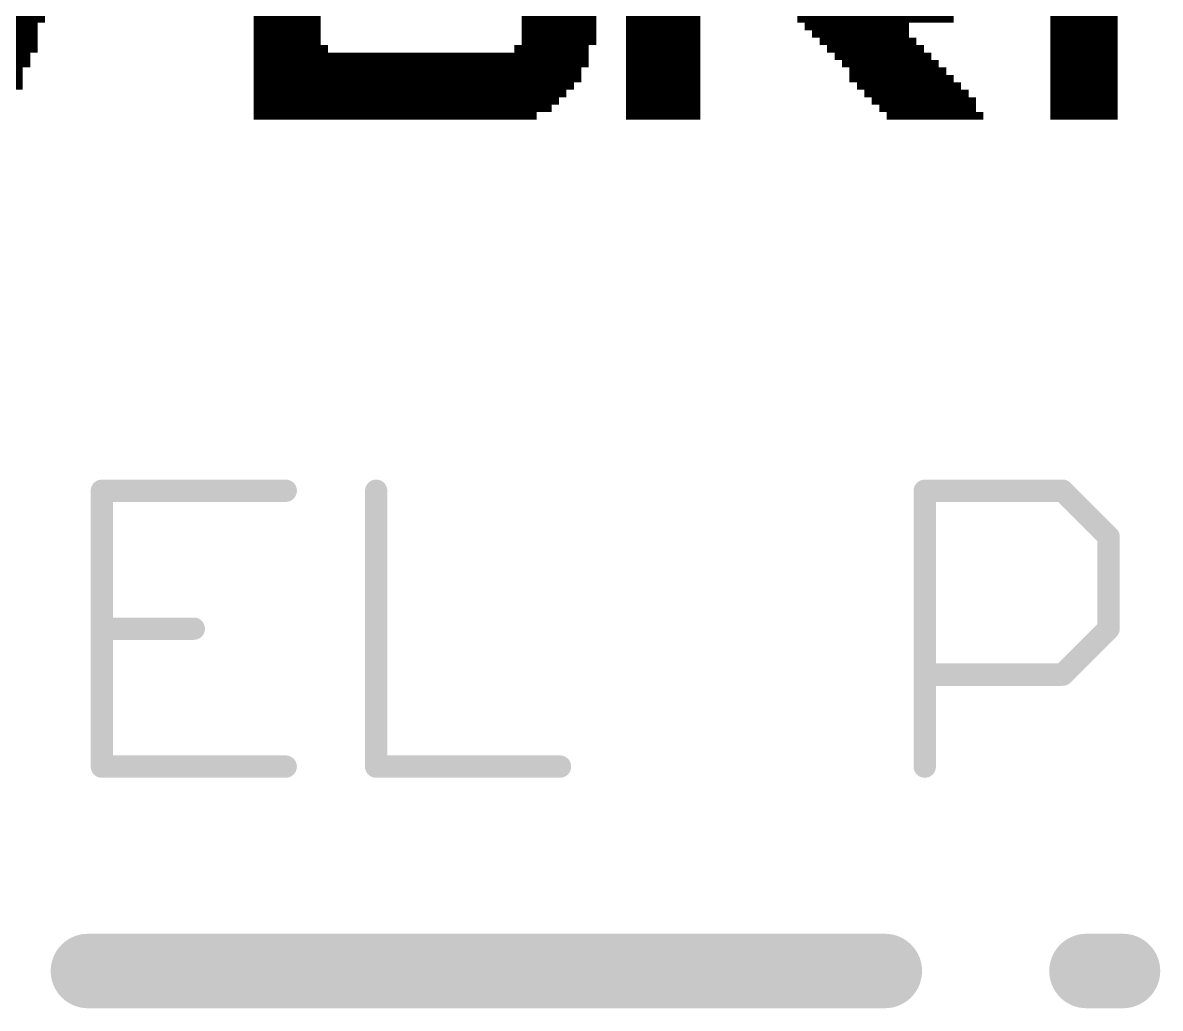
# Model space of a CAD drawing. Extents: x -36 to 36, y -94 to 86.
# Drawn here: x -31.048 to -27.169, y 79.629 to 82.99 of the extents above; entities that cross this region are included whole.
import ezdxf

# ---------------------------------------------------------------- set-up
doc = ezdxf.new("R2010")
doc.units = 0
doc.layers.add('21', color=253, linetype='CONTINUOUS')

# ---------------------------------------------------------------- blocks, each defined once
blk = doc.blocks.new('RECT')
blk.add_solid([(-0.5, -0.5), (0.5, -0.5), (-0.5, 0.5), (0.5, 0.5)])

msp = doc.modelspace()

# ---------------------------------------------------------------- linework, layer by layer
at = {"layer": '21'}
for points, const_width in [([(-30.1513, 81.3937), (-30.7783, 81.3937)], 0.0762), ([(-30.7783, 81.3937), (-30.7783, 80.4531)], 0.0762), ([(-29.8428, 81.3937), (-29.8428, 80.4531)], 0.0762), ([(-27.9718, 80.4531), (-27.9718, 81.3937)], 0.0762), ([(-27.9718, 81.3937), (-27.5015, 81.3937)], 0.0762), ([(-27.5015, 81.3937), (-27.3447, 81.2369)], 0.0762), ([(-27.3447, 81.2369), (-27.3447, 80.9234)], 0.0762), ([(-30.7783, 80.9234), (-30.4648, 80.9234)], 0.0762), ([(-27.3447, 80.9234), (-27.5015, 80.7666)], 0.0762), ([(-27.5015, 80.7666), (-27.9718, 80.7666)], 0.0762), ([(-30.7783, 80.4531), (-30.1513, 80.4531)], 0.0762), ([(-29.8428, 80.4531), (-29.2158, 80.4531)], 0.0762), ([(-30.8259, 79.756), (-28.1079, 79.756)], 0.254), ([(-27.4202, 79.756), (-27.2956, 79.756)], 0.254)]:
    msp.add_lwpolyline(points, dxfattribs=dict(at, const_width=const_width))
for points, const_width in [([(-30.7783, 81.4128, 1), (-30.7783, 81.3747)], 0.0381), ([(-30.7593, 81.3937, 1), (-30.7974, 81.3937)], 0.0381), ([(-30.1513, 81.3747, 1), (-30.1513, 81.4128)], 0.0381), ([(-29.8238, 81.3937, 1), (-29.8619, 81.3937)], 0.0381), ([(-27.9527, 81.3937, 1), (-27.9908, 81.3937)], 0.0381), ([(-27.9718, 81.4128, 1), (-27.9718, 81.3747)], 0.0381), ([(-27.488, 81.4072, 1), (-27.515, 81.3802)], 0.0381), ([(-27.5015, 81.3747, 1), (-27.5015, 81.4128)], 0.0381), ([(-27.3257, 81.2369, 1), (-27.3638, 81.2369)], 0.0381), ([(-27.3582, 81.2235, 1), (-27.3312, 81.2504)], 0.0381), ([(-30.7783, 80.9424, 1), (-30.7783, 80.9044)], 0.0381), ([(-30.4648, 80.9044, 1), (-30.4648, 80.9424)], 0.0381), ([(-27.3638, 80.9234, 1), (-27.3257, 80.9234)], 0.0381), ([(-27.3312, 80.9099, 1), (-27.3582, 80.9369)], 0.0381), ([(-27.9718, 80.7857, 1), (-27.9718, 80.7476)], 0.0381), ([(-27.515, 80.7801, 1), (-27.488, 80.7532)], 0.0381), ([(-27.5015, 80.7476, 1), (-27.5015, 80.7857)], 0.0381), ([(-30.7974, 80.4531, 1), (-30.7593, 80.4531)], 0.0381), ([(-30.7783, 80.4721, 1), (-30.7783, 80.4341)], 0.0381), ([(-30.1513, 80.4341, 1), (-30.1513, 80.4721)], 0.0381), ([(-29.8619, 80.4531, 1), (-29.8238, 80.4531)], 0.0381), ([(-29.8428, 80.4721, 1), (-29.8428, 80.4341)], 0.0381), ([(-29.2158, 80.4341, 1), (-29.2158, 80.4721)], 0.0381), ([(-27.9908, 80.4531, 1), (-27.9527, 80.4531)], 0.0381), ([(-30.8259, 79.8195, 1), (-30.8259, 79.6925)], 0.127), ([(-28.1079, 79.6925, 1), (-28.1079, 79.8195)], 0.127), ([(-27.4202, 79.8195, 1), (-27.4202, 79.6925)], 0.127), ([(-27.2956, 79.6925, 1), (-27.2956, 79.8195)], 0.127)]:
    msp.add_lwpolyline(points, format="xyb", dxfattribs=dict(at, const_width=const_width))

# ---------------------------------------------------------------- block references
at = {"layer": '21', "xscale": 0.0254, "yscale": 0.0254}
for p in [(-31.0609, 83.0025), (-31.0609, 82.9771), (-31.0355, 83.0025), (-31.0355, 82.9771), (-31.0101, 83.0025), (-31.0101, 82.9771), (-30.9847, 83.0025), (-30.2481, 83.0025), (-30.2481, 82.9771), (-30.2227, 83.0025), (-30.2227, 82.9771), (-30.1973, 83.0025), (-30.1973, 82.9771), (-30.1719, 83.0025), (-30.1719, 82.9771), (-30.1465, 83.0025), (-30.1465, 82.9771), (-30.1211, 83.0025), (-30.1211, 82.9771), (-30.0957, 83.0025), (-30.0957, 82.9771), (-30.0703, 83.0025), (-30.0703, 82.9771), (-30.0449, 83.0025), (-30.0449, 82.9771), (-29.3337, 83.0025), (-29.3337, 82.9771), (-29.3083, 83.0025), (-29.3083, 82.9771), (-29.2829, 83.0025), (-29.2829, 82.9771), (-29.2575, 83.0025), (-29.2575, 82.9771), (-29.2321, 83.0025), (-29.2321, 82.9771), (-29.2067, 83.0025), (-29.2067, 82.9771), (-29.1813, 83.0025), (-29.1813, 82.9771), (-29.1559, 83.0025), (-29.1559, 82.9771), (-29.1305, 83.0025), (-29.1305, 82.9771), (-29.1051, 83.0025), (-29.1051, 82.9771), (-28.9781, 83.0025), (-28.9781, 82.9771), (-28.9527, 83.0025), (-28.9527, 82.9771), (-28.9273, 83.0025), (-28.9273, 82.9771), (-28.9019, 83.0025), (-28.9019, 82.9771), (-28.8765, 83.0025), (-28.8765, 82.9771), (-28.8511, 83.0025), (-28.8511, 82.9771), (-28.8257, 83.0025), (-28.8257, 82.9771), (-28.8003, 83.0025), (-28.8003, 82.9771), (-28.7749, 83.0025), (-28.7749, 82.9771), (-28.7495, 83.0025), (-28.7495, 82.9771), (-28.3939, 83.0025), (-28.3685, 83.0025), (-28.3685, 82.9771), (-28.3431, 83.0025), (-28.3431, 82.9771), (-28.3177, 83.0025), (-28.3177, 82.9771), (-28.2923, 83.0025), (-28.2923, 82.9771), (-28.2669, 83.0025), (-28.2669, 82.9771), (-28.2415, 83.0025), (-28.2415, 82.9771), (-28.2161, 83.0025), (-28.2161, 82.9771), (-28.1907, 83.0025), (-28.1907, 82.9771), (-28.1653, 83.0025), (-28.1653, 82.9771), (-28.1399, 83.0025), (-28.1399, 82.9771), (-28.1145, 83.0025), (-28.1145, 82.9771), (-28.0891, 83.0025), (-28.0891, 82.9771), (-28.0637, 83.0025), (-28.0637, 82.9771), (-28.0383, 83.0025), (-28.0383, 82.9771), (-28.0129, 83.0025), (-27.9875, 83.0025), (-27.9621, 83.0025), (-27.9367, 83.0025), (-27.9113, 83.0025), (-27.8859, 83.0025), (-27.5303, 83.0025), (-27.5303, 82.9771), (-27.5049, 83.0025), (-27.5049, 82.9771), (-27.4795, 83.0025), (-27.4795, 82.9771), (-27.4541, 83.0025), (-27.4541, 82.9771), (-27.4287, 83.0025), (-27.4287, 82.9771), (-27.4033, 83.0025), (-27.4033, 82.9771), (-27.3779, 83.0025), (-27.3779, 82.9771), (-27.3525, 83.0025), (-27.3525, 82.9771), (-27.3271, 83.0025), (-27.3271, 82.9771), (-31.0609, 82.9517), (-31.0355, 82.9517), (-31.0101, 82.9517), (-30.2481, 82.9517), (-30.2227, 82.9517), (-30.1973, 82.9517), (-30.1719, 82.9517), (-30.1465, 82.9517), (-30.1211, 82.9517), (-30.0957, 82.9517), (-30.0703, 82.9517), (-30.0449, 82.9517), (-29.3337, 82.9517), (-29.3083, 82.9517), (-29.2829, 82.9517), (-29.2575, 82.9517), (-29.2321, 82.9517), (-29.2067, 82.9517), (-29.1813, 82.9517), (-29.1559, 82.9517), (-29.1305, 82.9517), (-29.1051, 82.9517), (-28.9781, 82.9517), (-28.9527, 82.9517), (-28.9273, 82.9517), (-28.9019, 82.9517), (-28.8765, 82.9517), (-28.8511, 82.9517), (-28.8257, 82.9517), (-28.8003, 82.9517), (-28.7749, 82.9517), (-28.7495, 82.9517), (-28.3431, 82.9517), (-28.3177, 82.9517), (-28.2923, 82.9517), (-28.2669, 82.9517), (-28.2415, 82.9517), (-28.2161, 82.9517), (-28.1907, 82.9517), (-28.1653, 82.9517), (-28.1399, 82.9517), (-28.1145, 82.9517), (-28.0891, 82.9517), (-28.0637, 82.9517), (-28.0383, 82.9517), (-27.5303, 82.9517), (-27.5049, 82.9517), (-27.4795, 82.9517), (-27.4541, 82.9517), (-27.4287, 82.9517), (-27.4033, 82.9517), (-27.3779, 82.9517), (-27.3525, 82.9517), (-27.3271, 82.9517), (-31.0609, 82.9263), (-31.0609, 82.9009), (-31.0355, 82.9263), (-31.0355, 82.9009), (-31.0101, 82.9263), (-31.0101, 82.9009), (-30.2481, 82.9263), (-30.2481, 82.9009), (-30.2227, 82.9263), (-30.2227, 82.9009), (-30.1973, 82.9263), (-30.1973, 82.9009), (-30.1719, 82.9263), (-30.1719, 82.9009), (-30.1465, 82.9263), (-30.1465, 82.9009), (-30.1211, 82.9263), (-30.1211, 82.9009), (-30.0957, 82.9263), (-30.0957, 82.9009), (-30.0703, 82.9263), (-30.0703, 82.9009), (-30.0449, 82.9263), (-30.0449, 82.9009), (-30.0195, 82.9009), (-29.3591, 82.9009), (-29.3337, 82.9263), (-29.3337, 82.9009), (-29.3083, 82.9263), (-29.3083, 82.9009), (-29.2829, 82.9263), (-29.2829, 82.9009), (-29.2575, 82.9263), (-29.2575, 82.9009), (-29.2321, 82.9263), (-29.2321, 82.9009), (-29.2067, 82.9263), (-29.2067, 82.9009), (-29.1813, 82.9263), (-29.1813, 82.9009), (-29.1559, 82.9263), (-29.1559, 82.9009), (-29.1305, 82.9263), (-29.1305, 82.9009), (-29.1051, 82.9263), (-28.9781, 82.9263), (-28.9781, 82.9009), (-28.9527, 82.9263), (-28.9527, 82.9009), (-28.9273, 82.9263), (-28.9273, 82.9009), (-28.9019, 82.9263), (-28.9019, 82.9009), (-28.8765, 82.9263), (-28.8765, 82.9009), (-28.8511, 82.9263), (-28.8511, 82.9009), (-28.8257, 82.9263), (-28.8257, 82.9009), (-28.8003, 82.9263), (-28.8003, 82.9009), (-28.7749, 82.9263), (-28.7749, 82.9009), (-28.7495, 82.9263), (-28.7495, 82.9009), (-28.3177, 82.9263), (-28.2923, 82.9263), (-28.2923, 82.9009), (-28.2669, 82.9263), (-28.2669, 82.9009), (-28.2415, 82.9263), (-28.2415, 82.9009), (-28.2161, 82.9263), (-28.2161, 82.9009), (-28.1907, 82.9263), (-28.1907, 82.9009), (-28.1653, 82.9263), (-28.1653, 82.9009), (-28.1399, 82.9263), (-28.1399, 82.9009), (-28.1145, 82.9263), (-28.1145, 82.9009), (-28.0891, 82.9263), (-28.0891, 82.9009), (-28.0637, 82.9263), (-28.0637, 82.9009), (-28.0383, 82.9263), (-28.0383, 82.9009), (-28.0129, 82.9263), (-28.0129, 82.9009), (-27.9875, 82.9009), (-27.5303, 82.9263), (-27.5303, 82.9009), (-27.5049, 82.9263), (-27.5049, 82.9009), (-27.4795, 82.9263), (-27.4795, 82.9009), (-27.4541, 82.9263), (-27.4541, 82.9009), (-27.4287, 82.9263), (-27.4287, 82.9009), (-27.4033, 82.9263), (-27.4033, 82.9009), (-27.3779, 82.9263), (-27.3779, 82.9009), (-27.3525, 82.9263), (-27.3525, 82.9009), (-27.3271, 82.9263), (-27.3271, 82.9009), (-31.0609, 82.8755), (-31.0355, 82.8755), (-30.2481, 82.8755), (-30.2227, 82.8755), (-30.1973, 82.8755), (-30.1719, 82.8755), (-30.1465, 82.8755), (-30.1211, 82.8755), (-30.0957, 82.8755), (-30.0703, 82.8755), (-30.0449, 82.8755), (-30.0195, 82.8755), (-29.9941, 82.8755), (-29.9687, 82.8755), (-29.9433, 82.8755), (-29.9179, 82.8755), (-29.8925, 82.8755), (-29.8671, 82.8755), (-29.8417, 82.8755), (-29.8163, 82.8755), (-29.7909, 82.8755), (-29.7655, 82.8755), (-29.7401, 82.8755), (-29.7147, 82.8755), (-29.6893, 82.8755), (-29.6639, 82.8755), (-29.6385, 82.8755), (-29.6131, 82.8755), (-29.5877, 82.8755), (-29.5623, 82.8755), (-29.5369, 82.8755), (-29.5115, 82.8755), (-29.4861, 82.8755), (-29.4607, 82.8755), (-29.4353, 82.8755), (-29.4099, 82.8755), (-29.3845, 82.8755), (-29.3591, 82.8755), (-29.3337, 82.8755), (-29.3083, 82.8755), (-29.2829, 82.8755), (-29.2575, 82.8755), (-29.2321, 82.8755), (-29.2067, 82.8755), (-29.1813, 82.8755), (-29.1559, 82.8755), (-29.1305, 82.8755), (-28.9781, 82.8755), (-28.9527, 82.8755), (-28.9273, 82.8755), (-28.9019, 82.8755), (-28.8765, 82.8755), (-28.8511, 82.8755), (-28.8257, 82.8755), (-28.8003, 82.8755), (-28.7749, 82.8755), (-28.7495, 82.8755), (-28.2669, 82.8755), (-28.2415, 82.8755), (-28.2161, 82.8755), (-28.1907, 82.8755), (-28.1653, 82.8755), (-28.1399, 82.8755), (-28.1145, 82.8755), (-28.0891, 82.8755), (-28.0637, 82.8755), (-28.0383, 82.8755), (-28.0129, 82.8755), (-27.9875, 82.8755), (-27.9621, 82.8755), (-27.5303, 82.8755), (-27.5049, 82.8755), (-27.4795, 82.8755), (-27.4541, 82.8755), (-27.4287, 82.8755), (-27.4033, 82.8755), (-27.3779, 82.8755), (-27.3525, 82.8755), (-27.3271, 82.8755), (-31.0609, 82.8501), (-31.0609, 82.8247), (-31.0355, 82.8501), (-30.2481, 82.8501), (-30.2481, 82.8247), (-30.2227, 82.8501), (-30.2227, 82.8247), (-30.1973, 82.8501), (-30.1973, 82.8247), (-30.1719, 82.8501), (-30.1719, 82.8247), (-30.1465, 82.8501), (-30.1465, 82.8247), (-30.1211, 82.8501), (-30.1211, 82.8247), (-30.0957, 82.8501), (-30.0957, 82.8247), (-30.0703, 82.8501), (-30.0703, 82.8247), (-30.0449, 82.8501), (-30.0449, 82.8247), (-30.0195, 82.8501), (-30.0195, 82.8247), (-29.9941, 82.8501), (-29.9941, 82.8247), (-29.9687, 82.8501), (-29.9687, 82.8247), (-29.9433, 82.8501), (-29.9433, 82.8247), (-29.9179, 82.8501), (-29.9179, 82.8247), (-29.8925, 82.8501), (-29.8925, 82.8247), (-29.8671, 82.8501), (-29.8671, 82.8247), (-29.8417, 82.8501), (-29.8417, 82.8247), (-29.8163, 82.8501), (-29.8163, 82.8247), (-29.7909, 82.8501), (-29.7909, 82.8247), (-29.7655, 82.8501), (-29.7655, 82.8247), (-29.7401, 82.8501), (-29.7401, 82.8247), (-29.7147, 82.8501), (-29.7147, 82.8247), (-29.6893, 82.8501), (-29.6893, 82.8247), (-29.6639, 82.8501), (-29.6639, 82.8247), (-29.6385, 82.8501), (-29.6385, 82.8247), (-29.6131, 82.8501), (-29.6131, 82.8247), (-29.5877, 82.8501), (-29.5877, 82.8247), (-29.5623, 82.8501), (-29.5623, 82.8247), (-29.5369, 82.8501), (-29.5369, 82.8247), (-29.5115, 82.8501), (-29.5115, 82.8247), (-29.4861, 82.8501), (-29.4861, 82.8247), (-29.4607, 82.8501), (-29.4607, 82.8247), (-29.4353, 82.8501), (-29.4353, 82.8247), (-29.4099, 82.8501), (-29.4099, 82.8247), (-29.3845, 82.8501), (-29.3845, 82.8247), (-29.3591, 82.8501), (-29.3591, 82.8247), (-29.3337, 82.8501), (-29.3337, 82.8247), (-29.3083, 82.8501), (-29.3083, 82.8247), (-29.2829, 82.8501), (-29.2829, 82.8247), (-29.2575, 82.8501), (-29.2575, 82.8247), (-29.2321, 82.8501), (-29.2321, 82.8247), (-29.2067, 82.8501), (-29.2067, 82.8247), (-29.1813, 82.8501), (-29.1813, 82.8247), (-29.1559, 82.8501), (-29.1559, 82.8247), (-29.1305, 82.8501), (-28.9781, 82.8501), (-28.9781, 82.8247), (-28.9527, 82.8501), (-28.9527, 82.8247), (-28.9273, 82.8501), (-28.9273, 82.8247), (-28.9019, 82.8501), (-28.9019, 82.8247), (-28.8765, 82.8501), (-28.8765, 82.8247), (-28.8511, 82.8501), (-28.8511, 82.8247), (-28.8257, 82.8501), (-28.8257, 82.8247), (-28.8003, 82.8501), (-28.8003, 82.8247), (-28.7749, 82.8501), (-28.7749, 82.8247), (-28.7495, 82.8501), (-28.7495, 82.8247), (-28.2415, 82.8501), (-28.2161, 82.8501), (-28.2161, 82.8247), (-28.1907, 82.8501), (-28.1907, 82.8247), (-28.1653, 82.8501), (-28.1653, 82.8247), (-28.1399, 82.8501), (-28.1399, 82.8247), (-28.1145, 82.8501), (-28.1145, 82.8247), (-28.0891, 82.8501), (-28.0891, 82.8247), (-28.0637, 82.8501), (-28.0637, 82.8247), (-28.0383, 82.8501), (-28.0383, 82.8247), (-28.0129, 82.8501), (-28.0129, 82.8247), (-27.9875, 82.8501), (-27.9875, 82.8247), (-27.9621, 82.8501), (-27.9621, 82.8247), (-27.9367, 82.8501), (-27.9367, 82.8247), (-27.9113, 82.8247), (-27.5303, 82.8501), (-27.5303, 82.8247), (-27.5049, 82.8501), (-27.5049, 82.8247), (-27.4795, 82.8501), (-27.4795, 82.8247), (-27.4541, 82.8501), (-27.4541, 82.8247), (-27.4287, 82.8501), (-27.4287, 82.8247), (-27.4033, 82.8501), (-27.4033, 82.8247), (-27.3779, 82.8501), (-27.3779, 82.8247), (-27.3525, 82.8501), (-27.3525, 82.8247), (-27.3271, 82.8501), (-27.3271, 82.8247), (-31.0609, 82.7993), (-30.2481, 82.7993), (-30.2227, 82.7993), (-30.1973, 82.7993), (-30.1719, 82.7993), (-30.1465, 82.7993), (-30.1211, 82.7993), (-30.0957, 82.7993), (-30.0703, 82.7993), (-30.0449, 82.7993), (-30.0195, 82.7993), (-29.9941, 82.7993), (-29.9687, 82.7993), (-29.9433, 82.7993), (-29.9179, 82.7993), (-29.8925, 82.7993), (-29.8671, 82.7993), (-29.8417, 82.7993), (-29.8163, 82.7993), (-29.7909, 82.7993), (-29.7655, 82.7993), (-29.7401, 82.7993), (-29.7147, 82.7993), (-29.6893, 82.7993), (-29.6639, 82.7993), (-29.6385, 82.7993), (-29.6131, 82.7993), (-29.5877, 82.7993), (-29.5623, 82.7993), (-29.5369, 82.7993), (-29.5115, 82.7993), (-29.4861, 82.7993), (-29.4607, 82.7993), (-29.4353, 82.7993), (-29.4099, 82.7993), (-29.3845, 82.7993), (-29.3591, 82.7993), (-29.3337, 82.7993), (-29.3083, 82.7993), (-29.2829, 82.7993), (-29.2575, 82.7993), (-29.2321, 82.7993), (-29.2067, 82.7993), (-29.1813, 82.7993), (-29.1559, 82.7993), (-28.9781, 82.7993), (-28.9527, 82.7993), (-28.9273, 82.7993), (-28.9019, 82.7993), (-28.8765, 82.7993), (-28.8511, 82.7993), (-28.8257, 82.7993), (-28.8003, 82.7993), (-28.7749, 82.7993), (-28.7495, 82.7993), (-28.2161, 82.7993), (-28.1907, 82.7993), (-28.1653, 82.7993), (-28.1399, 82.7993), (-28.1145, 82.7993), (-28.0891, 82.7993), (-28.0637, 82.7993), (-28.0383, 82.7993), (-28.0129, 82.7993), (-27.9875, 82.7993), (-27.9621, 82.7993), (-27.9367, 82.7993), (-27.9113, 82.7993), (-27.8859, 82.7993), (-27.5303, 82.7993), (-27.5049, 82.7993), (-27.4795, 82.7993), (-27.4541, 82.7993), (-27.4287, 82.7993), (-27.4033, 82.7993), (-27.3779, 82.7993), (-27.3525, 82.7993), (-27.3271, 82.7993), (-31.0609, 82.7739), (-30.2481, 82.7739), (-30.2481, 82.7485), (-30.2227, 82.7739), (-30.2227, 82.7485), (-30.1973, 82.7739), (-30.1973, 82.7485), (-30.1719, 82.7739), (-30.1719, 82.7485), (-30.1465, 82.7739), (-30.1465, 82.7485), (-30.1211, 82.7739), (-30.1211, 82.7485), (-30.0957, 82.7739), (-30.0957, 82.7485), (-30.0703, 82.7739), (-30.0703, 82.7485), (-30.0449, 82.7739), (-30.0449, 82.7485), (-30.0195, 82.7739), (-30.0195, 82.7485), (-29.9941, 82.7739), (-29.9941, 82.7485), (-29.9687, 82.7739), (-29.9687, 82.7485), (-29.9433, 82.7739), (-29.9433, 82.7485), (-29.9179, 82.7739), (-29.9179, 82.7485), (-29.8925, 82.7739), (-29.8925, 82.7485), (-29.8671, 82.7739), (-29.8671, 82.7485), (-29.8417, 82.7739), (-29.8417, 82.7485), (-29.8163, 82.7739), (-29.8163, 82.7485), (-29.7909, 82.7739), (-29.7909, 82.7485), (-29.7655, 82.7739), (-29.7655, 82.7485), (-29.7401, 82.7739), (-29.7401, 82.7485), (-29.7147, 82.7739), (-29.7147, 82.7485), (-29.6893, 82.7739), (-29.6893, 82.7485), (-29.6639, 82.7739), (-29.6639, 82.7485), (-29.6385, 82.7739), (-29.6385, 82.7485), (-29.6131, 82.7739), (-29.6131, 82.7485), (-29.5877, 82.7739), (-29.5877, 82.7485), (-29.5623, 82.7739), (-29.5623, 82.7485), (-29.5369, 82.7739), (-29.5369, 82.7485), (-29.5115, 82.7739), (-29.5115, 82.7485), (-29.4861, 82.7739), (-29.4861, 82.7485), (-29.4607, 82.7739), (-29.4607, 82.7485), (-29.4353, 82.7739), (-29.4353, 82.7485), (-29.4099, 82.7739), (-29.4099, 82.7485), (-29.3845, 82.7739), (-29.3845, 82.7485), (-29.3591, 82.7739), (-29.3591, 82.7485), (-29.3337, 82.7739), (-29.3337, 82.7485), (-29.3083, 82.7739), (-29.3083, 82.7485), (-29.2829, 82.7739), (-29.2829, 82.7485), (-29.2575, 82.7739), (-29.2575, 82.7485), (-29.2321, 82.7739), (-29.2321, 82.7485), (-29.2067, 82.7739), (-29.2067, 82.7485), (-29.1813, 82.7739), (-28.9781, 82.7739), (-28.9781, 82.7485), (-28.9527, 82.7739), (-28.9527, 82.7485), (-28.9273, 82.7739), (-28.9273, 82.7485), (-28.9019, 82.7739), (-28.9019, 82.7485), (-28.8765, 82.7739), (-28.8765, 82.7485), (-28.8511, 82.7739), (-28.8511, 82.7485), (-28.8257, 82.7739), (-28.8257, 82.7485), (-28.8003, 82.7739), (-28.8003, 82.7485), (-28.7749, 82.7739), (-28.7749, 82.7485), (-28.7495, 82.7739), (-28.7495, 82.7485), (-28.1907, 82.7739), (-28.1653, 82.7739), (-28.1653, 82.7485), (-28.1399, 82.7739), (-28.1399, 82.7485), (-28.1145, 82.7739), (-28.1145, 82.7485), (-28.0891, 82.7739), (-28.0891, 82.7485), (-28.0637, 82.7739), (-28.0637, 82.7485), (-28.0383, 82.7739), (-28.0383, 82.7485), (-28.0129, 82.7739), (-28.0129, 82.7485), (-27.9875, 82.7739), (-27.9875, 82.7485), (-27.9621, 82.7739), (-27.9621, 82.7485), (-27.9367, 82.7739), (-27.9367, 82.7485), (-27.9113, 82.7739), (-27.9113, 82.7485), (-27.8859, 82.7739), (-27.8859, 82.7485), (-27.8605, 82.7739), (-27.8605, 82.7485), (-27.8351, 82.7485), (-27.5303, 82.7739), (-27.5303, 82.7485), (-27.5049, 82.7739), (-27.5049, 82.7485), (-27.4795, 82.7739), (-27.4795, 82.7485), (-27.4541, 82.7739), (-27.4541, 82.7485), (-27.4287, 82.7739), (-27.4287, 82.7485), (-27.4033, 82.7739), (-27.4033, 82.7485), (-27.3779, 82.7739), (-27.3779, 82.7485), (-27.3525, 82.7739), (-27.3525, 82.7485), (-27.3271, 82.7739), (-27.3271, 82.7485), (-30.2481, 82.7231), (-30.2227, 82.7231), (-30.1973, 82.7231), (-30.1719, 82.7231), (-30.1465, 82.7231), (-30.1211, 82.7231), (-30.0957, 82.7231), (-30.0703, 82.7231), (-30.0449, 82.7231), (-30.0195, 82.7231), (-29.9941, 82.7231), (-29.9687, 82.7231), (-29.9433, 82.7231), (-29.9179, 82.7231), (-29.8925, 82.7231), (-29.8671, 82.7231), (-29.8417, 82.7231), (-29.8163, 82.7231), (-29.7909, 82.7231), (-29.7655, 82.7231), (-29.7401, 82.7231), (-29.7147, 82.7231), (-29.6893, 82.7231), (-29.6639, 82.7231), (-29.6385, 82.7231), (-29.6131, 82.7231), (-29.5877, 82.7231), (-29.5623, 82.7231), (-29.5369, 82.7231), (-29.5115, 82.7231), (-29.4861, 82.7231), (-29.4607, 82.7231), (-29.4353, 82.7231), (-29.4099, 82.7231), (-29.3845, 82.7231), (-29.3591, 82.7231), (-29.3337, 82.7231), (-29.3083, 82.7231), (-29.2829, 82.7231), (-29.2575, 82.7231), (-29.2321, 82.7231), (-28.9781, 82.7231), (-28.9527, 82.7231), (-28.9273, 82.7231), (-28.9019, 82.7231), (-28.8765, 82.7231), (-28.8511, 82.7231), (-28.8257, 82.7231), (-28.8003, 82.7231), (-28.7749, 82.7231), (-28.7495, 82.7231), (-28.1399, 82.7231), (-28.1145, 82.7231), (-28.0891, 82.7231), (-28.0637, 82.7231), (-28.0383, 82.7231), (-28.0129, 82.7231), (-27.9875, 82.7231), (-27.9621, 82.7231), (-27.9367, 82.7231), (-27.9113, 82.7231), (-27.8859, 82.7231), (-27.8605, 82.7231), (-27.8351, 82.7231), (-27.8097, 82.7231), (-27.5303, 82.7231), (-27.5049, 82.7231), (-27.4795, 82.7231), (-27.4541, 82.7231), (-27.4287, 82.7231), (-27.4033, 82.7231), (-27.3779, 82.7231), (-27.3525, 82.7231), (-27.3271, 82.7231), (-30.2481, 82.6977), (-30.2481, 82.6723), (-30.2227, 82.6977), (-30.2227, 82.6723), (-30.1973, 82.6977), (-30.1973, 82.6723), (-30.1719, 82.6977), (-30.1719, 82.6723), (-30.1465, 82.6977), (-30.1465, 82.6723), (-30.1211, 82.6977), (-30.1211, 82.6723), (-30.0957, 82.6977), (-30.0957, 82.6723), (-30.0703, 82.6977), (-30.0703, 82.6723), (-30.0449, 82.6977), (-30.0449, 82.6723), (-30.0195, 82.6977), (-30.0195, 82.6723), (-29.9941, 82.6977), (-29.9941, 82.6723), (-29.9687, 82.6977), (-29.9687, 82.6723), (-29.9433, 82.6977), (-29.9433, 82.6723), (-29.9179, 82.6977), (-29.9179, 82.6723), (-29.8925, 82.6977), (-29.8925, 82.6723), (-29.8671, 82.6977), (-29.8671, 82.6723), (-29.8417, 82.6977), (-29.8417, 82.6723), (-29.8163, 82.6977), (-29.8163, 82.6723), (-29.7909, 82.6977), (-29.7909, 82.6723), (-29.7655, 82.6977), (-29.7655, 82.6723), (-29.7401, 82.6977), (-29.7401, 82.6723), (-29.7147, 82.6977), (-29.7147, 82.6723), (-29.6893, 82.6977), (-29.6893, 82.6723), (-29.6639, 82.6977), (-29.6639, 82.6723), (-29.6385, 82.6977), (-29.6385, 82.6723), (-29.6131, 82.6977), (-29.6131, 82.6723), (-29.5877, 82.6977), (-29.5877, 82.6723), (-29.5623, 82.6977), (-29.5623, 82.6723), (-29.5369, 82.6977), (-29.5369, 82.6723), (-29.5115, 82.6977), (-29.5115, 82.6723), (-29.4861, 82.6977), (-29.4861, 82.6723), (-29.4607, 82.6977), (-29.4607, 82.6723), (-29.4353, 82.6977), (-29.4353, 82.6723), (-29.4099, 82.6977), (-29.4099, 82.6723), (-29.3845, 82.6977), (-29.3845, 82.6723), (-29.3591, 82.6977), (-29.3591, 82.6723), (-29.3337, 82.6977), (-29.3337, 82.6723), (-29.3083, 82.6977), (-29.3083, 82.6723), (-29.2829, 82.6977), (-29.2575, 82.6977), (-28.9781, 82.6977), (-28.9781, 82.6723), (-28.9527, 82.6977), (-28.9527, 82.6723), (-28.9273, 82.6977), (-28.9273, 82.6723), (-28.9019, 82.6977), (-28.9019, 82.6723), (-28.8765, 82.6977), (-28.8765, 82.6723), (-28.8511, 82.6977), (-28.8511, 82.6723), (-28.8257, 82.6977), (-28.8257, 82.6723), (-28.8003, 82.6977), (-28.8003, 82.6723), (-28.7749, 82.6977), (-28.7749, 82.6723), (-28.7495, 82.6977), (-28.7495, 82.6723), (-28.1145, 82.6977), (-28.0891, 82.6977), (-28.0891, 82.6723), (-28.0637, 82.6977), (-28.0637, 82.6723), (-28.0383, 82.6977), (-28.0383, 82.6723), (-28.0129, 82.6977), (-28.0129, 82.6723), (-27.9875, 82.6977), (-27.9875, 82.6723), (-27.9621, 82.6977), (-27.9621, 82.6723), (-27.9367, 82.6977), (-27.9367, 82.6723), (-27.9113, 82.6977), (-27.9113, 82.6723), (-27.8859, 82.6977), (-27.8859, 82.6723), (-27.8605, 82.6977), (-27.8605, 82.6723), (-27.8351, 82.6977), (-27.8351, 82.6723), (-27.8097, 82.6977), (-27.8097, 82.6723), (-27.7843, 82.6723), (-27.5303, 82.6977), (-27.5303, 82.6723), (-27.5049, 82.6977), (-27.5049, 82.6723), (-27.4795, 82.6977), (-27.4795, 82.6723), (-27.4541, 82.6977), (-27.4541, 82.6723), (-27.4287, 82.6977), (-27.4287, 82.6723), (-27.4033, 82.6977), (-27.4033, 82.6723), (-27.3779, 82.6977), (-27.3779, 82.6723), (-27.3525, 82.6977), (-27.3525, 82.6723), (-27.3271, 82.6977), (-27.3271, 82.6723)]:
    msp.add_blockref('RECT', p, dxfattribs=at)

doc.saveas('drawing.dxf')
